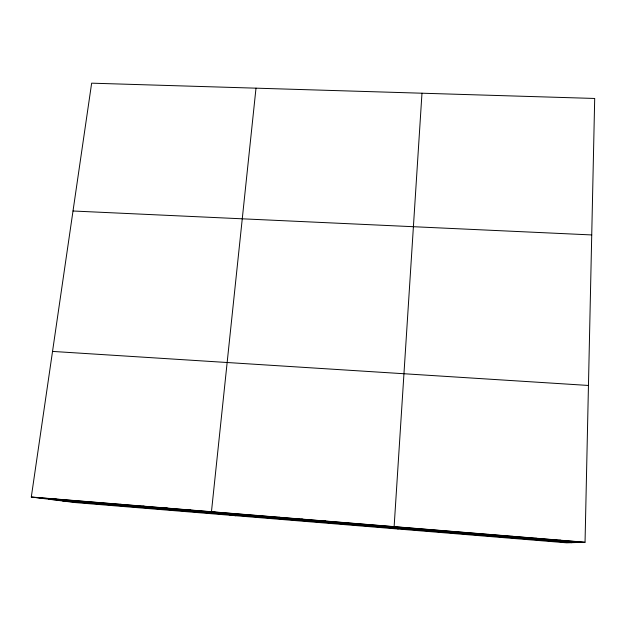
<?xml version="1.0" encoding="UTF-8"?>
<svg xmlns="http://www.w3.org/2000/svg" width="626" height="626" viewBox="0 0 626 626"><rect width="100%" height="100%" fill="white"/><g stroke="black" fill="none" stroke-linecap="round" stroke-linejoin="round"><path stroke-width="0.94" d="M585.044 542.226L594.7 98.462L91.646 83.172L31.3 497.013L75.057 502.561L566.741 542.828L585.044 542.226L31.3 497.013M421.979 93.211L394.13 526.638L398.058 529.017M256.003 88.164L211.455 511.716L235.83 515.73M488.022 534.455L488.523 534.346M511.747 536.388L512.451 536.294M535.606 538.337L536.513 538.266M559.589 540.301L560.708 540.238M73.007 211.001L591.726 234.938M52.529 351.413L588.456 385.459M34.446 497.412L583.714 542.273M48.844 499.235L577.673 542.468M62.616 500.98L571.921 542.656M53.39 498.812L56.363 499.196M75.597 500.628L78.406 500.996M97.93 502.451L100.567 502.811M120.388 504.282L122.852 504.626M142.963 506.129L145.255 506.457M165.671 507.983L167.784 508.296M188.496 509.846L190.429 510.151M233.858 513.547L235.431 513.821M256.378 515.386L257.779 515.652M279.024 517.24L280.245 517.483M301.795 519.095L302.835 519.33M324.691 520.965L325.543 521.184M347.712 522.843L348.377 523.046M370.858 524.737L371.328 524.924"/></g></svg>
